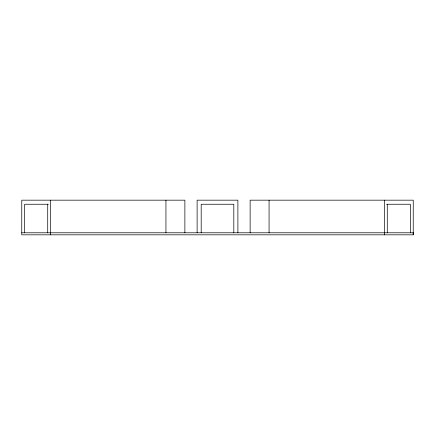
<?xml version="1.0" encoding="UTF-8"?>
<svg xmlns="http://www.w3.org/2000/svg" width="435" height="435" viewBox="0 0 435 435"><rect width="100%" height="100%" fill="white"/><g stroke="black" fill="none" stroke-linecap="round" stroke-linejoin="round"><path stroke-width="0.65" d="M48.399 204.249L24.654 204.249L24.654 232.79M386.601 204.249L410.346 204.249L410.346 232.79M21.75 232.79L413.228 232.79M413.228 232.834L413.206 234.829M50.52 232.79L50.585 234.829M387.28 204.249L387.28 232.79M384.399 200.171L384.377 234.829M269.064 200.171L269.064 232.79M250.13 232.79L250.13 200.171L413.25 200.171L413.228 234.829L21.75 234.829L21.772 200.171L184.88 200.171L184.88 232.79M237.901 232.79L237.891 200.171L197.115 200.171L197.12 232.79M233.812 232.79L233.812 204.249L201.187 204.249L201.198 232.79M165.942 200.171L165.942 232.79M50.607 200.171L50.607 232.79M47.719 204.249L47.719 232.79"/></g></svg>
